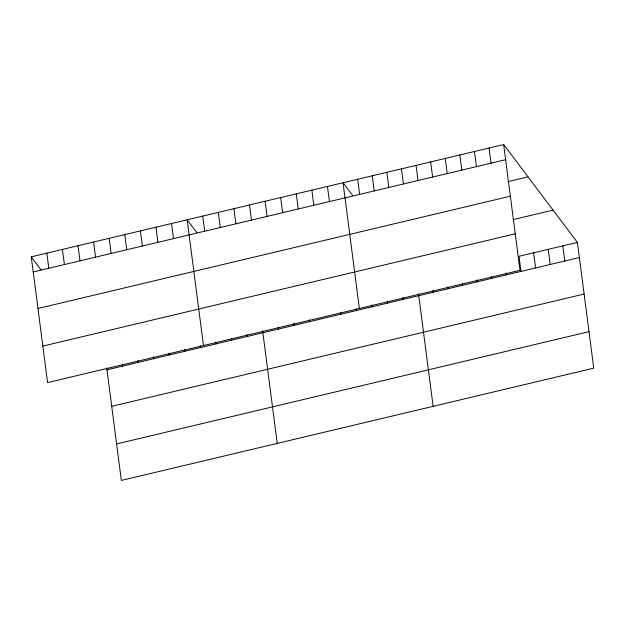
<?xml version="1.0" encoding="UTF-8"?>
<svg xmlns="http://www.w3.org/2000/svg" width="625" height="625" viewBox="0 0 625 625"><rect width="100%" height="100%" fill="white"/><g stroke="black" fill="none" stroke-linecap="round" stroke-linejoin="round"><path stroke-width="0.94" d="M503.656 144.562L519.992 270.312L47.586 382.594L31.25 256.844L503.656 144.562L577.414 242.406L593.75 368.156L121.344 480.438L106.727 367.922M33.219 271.969L505.625 159.695M507.922 181.625L528 176.852M37.953 308.477L510.367 196.195M512.922 219.664L553.078 210.117M42.844 346.086L515.25 233.812M577.414 242.406L519.008 256.289L520.977 271.422M106.977 369.812L579.383 257.539M111.711 406.32L584.125 294.039M116.602 443.93L589.008 331.656M352.773 195.656L343.039 182.742L359.375 308.492M196.883 232.703L187.148 219.789L203.477 345.539M31.25 256.844L40.984 269.758M562.812 245.875L564.781 261.008M548.211 249.352L550.18 264.477M533.609 252.82L535.578 267.945M506.125 273L506.375 274.891M489.055 148.031L491.023 163.164M491.523 276.469L491.773 278.359M474.453 151.508L476.422 166.633M476.922 279.938L477.172 281.828M459.852 154.977L461.82 170.102M462.32 283.406L462.57 285.297M445.25 158.445L447.219 173.578M447.719 286.883L447.969 288.773M430.648 161.914L432.617 177.047M433.117 290.352L433.367 292.242M416.047 165.391L418.016 180.516M418.516 293.82L433.133 406.336M401.445 168.859L403.414 183.984M386.844 172.328L388.812 187.453M402.93 297.523L403.172 299.414M372.242 175.797L374.211 190.93M387.336 301.227L387.586 303.117M357.641 179.266L359.609 194.398M371.75 304.938L371.992 306.828M356.156 308.641L356.406 310.531M327.453 186.445L329.414 201.57M340.57 312.344L340.812 314.234M311.859 190.148L313.828 205.281M296.273 193.852L298.234 208.984M309.391 319.758L309.641 321.648M280.68 197.562L282.648 212.688M293.805 323.461L294.047 325.352M265.094 201.266L267.055 216.391M278.211 327.164L278.461 329.055M249.5 204.969L251.469 220.102M262.625 330.867L277.234 443.383M233.914 208.672L235.875 223.805M247.031 334.578L247.281 336.469M218.32 212.383L220.289 227.508M231.445 338.281L231.688 340.172M202.734 216.086L204.703 231.211M215.852 341.984L216.102 343.875M200.266 345.695L200.508 347.586M171.555 223.492L173.523 238.625M184.672 349.398L184.922 351.289M155.969 227.203L157.93 242.328M169.086 353.102L169.328 354.992M140.375 230.906L142.344 246.031M153.5 356.805L153.742 358.695M124.789 234.609L126.75 249.742M137.906 360.516L138.156 362.406M109.195 238.313L111.164 253.445M122.32 364.219L122.562 366.109M93.609 242.023L95.57 257.148M78.016 245.727L79.984 260.852M62.43 249.43L64.391 264.562M46.836 253.133L48.805 268.266"/></g></svg>
